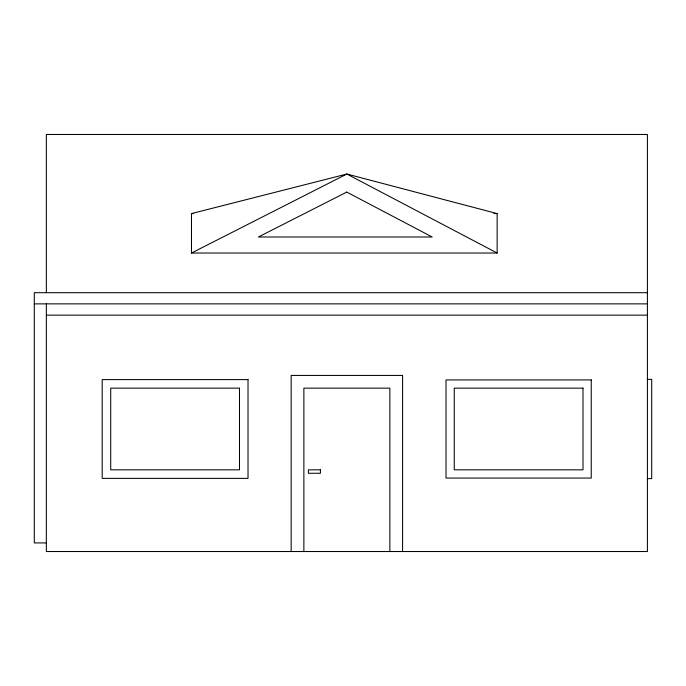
<?xml version="1.0" encoding="UTF-8"?>
<svg xmlns="http://www.w3.org/2000/svg" width="686" height="686" viewBox="0 0 686 686"><rect width="100%" height="100%" fill="white"/><g stroke="black" fill="none" stroke-linecap="round" stroke-linejoin="round"><path stroke-width="1.03" d="M191.488 253.031L346.867 174.03L497.136 213.586L497.136 253.031L191.488 253.031L191.488 213.586L346.867 174.03L497.136 253.031M191.488 213.586L193.632 213.586M493.937 213.586L497.136 213.586M647.404 292.699L34.3 292.699L34.3 542.926L46.339 542.926M34.3 303.872L647.404 303.872M46.339 315.148L647.404 315.148M647.404 379.341L651.7 379.341L651.7 478.639L647.404 478.639M402.579 551.527L402.579 375.431L291.164 375.431L291.164 551.527M389.862 551.527L389.862 388.147L303.872 388.147L303.872 551.527M46.339 292.699L46.339 134.473L647.404 134.473L647.404 551.527L46.339 551.527L46.339 303.872M346.747 192.08L258.399 236.996L432.18 236.996L346.747 192.08M248.023 379.607L102.188 379.607L102.188 478.374L248.023 478.374L248.023 379.607M591.246 379.915L446.02 379.915L446.02 478.065L591.246 478.065L591.246 379.915M239.491 388.147L110.72 388.147L110.72 469.833L239.491 469.833L239.491 388.147M583.014 388.147L454.252 388.147L454.252 469.833L583.014 469.833L583.014 388.147M320.413 469.833L308.374 469.833L308.374 473.271L320.413 473.271L320.413 469.833"/></g></svg>
